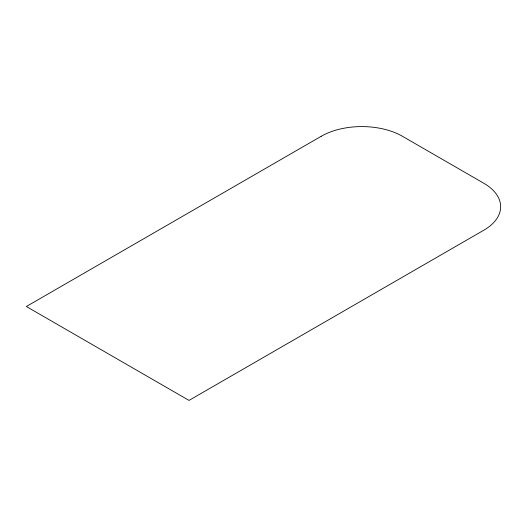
<?xml version="1.0" encoding="UTF-8"?>
<svg xmlns="http://www.w3.org/2000/svg" width="527" height="527" viewBox="0 0 527 527"><rect width="100%" height="100%" fill="white"/><g stroke="black" fill="none" stroke-linecap="round" stroke-linejoin="round"><path stroke-width="0.79" d="M321.154 136.309L26.35 306.51L189.002 400.415L483.806 230.213A57.509 33.201 0 0 0 483.806 183.258L402.483 136.309A57.509 33.201 0 0 0 321.154 136.309"/></g></svg>
